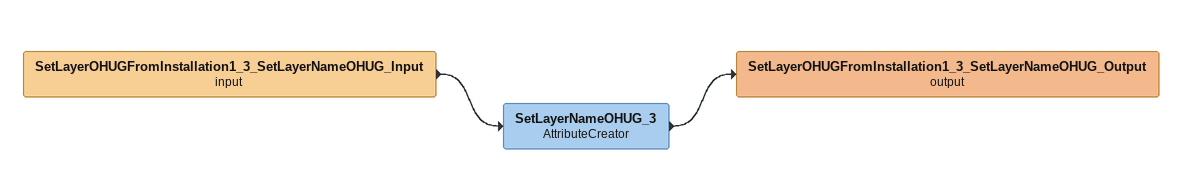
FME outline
SetLayerOHUGFromInstallation1_3_SetLayerNameOHUG_Input (input)
    -> SetLayerNameOHUG_3
SetLayerNameOHUG_3: AttributeCreator
    -> SetLayerOHUGFromInstallation1_3_SetLayerNameOHUG_Output (output)
SetLayerOHUGFromInstallation1_3_SetLayerNameOHUG_Output (output)
